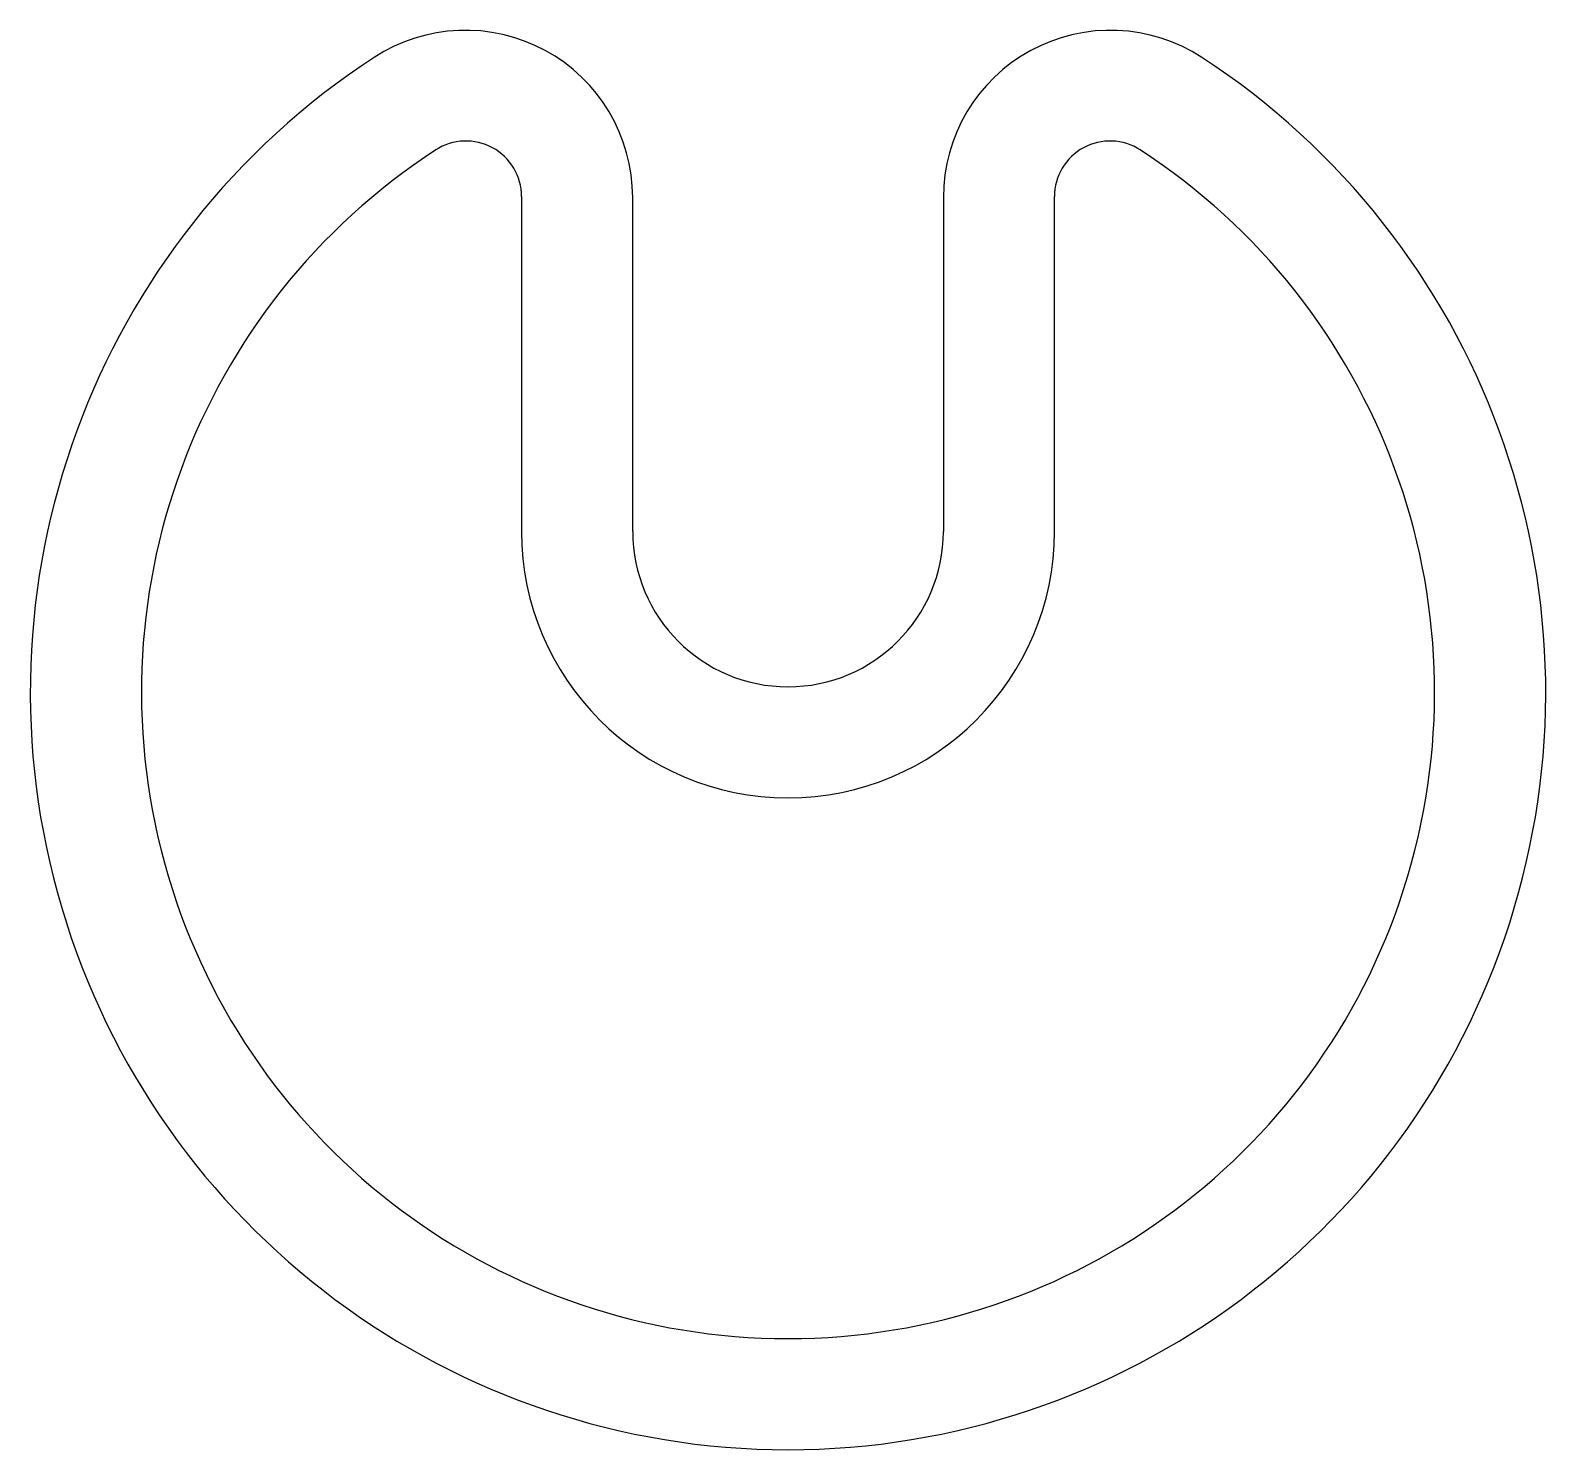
# Model space of a CAD drawing. Extents: x 1196.3 to 1226.3, y 1862.9 to 1891.
import ezdxf

# ---------------------------------------------------------------- set-up
doc = ezdxf.new("R2010")
doc.units = 0
doc.layers.get('0').update_dxf_attribs({"linetype": 'CONTINUOUS'})

msp = doc.modelspace()

# ---------------------------------------------------------------- linework, layer by layer
at = {"linetype": 'CONTINUOUS'}
for p, q in [((1206.014, 1887.679), (1206.014, 1881.048)), ((1208.214, 1881.048), (1208.214, 1887.661)), ((1214.364, 1887.661), (1214.364, 1881.048)), ((1216.564, 1881.048), (1216.564, 1887.679))]:
    msp.add_line(p, q, dxfattribs=at)
for centre, radius, start, end in [((1204.904, 1887.661), 3.31, 0, 123.1062), ((1217.674, 1887.661), 3.31, 56.8938, 180), ((1211.289, 1877.868), 15, 123.1062, 270), ((1211.289, 1877.868), 15, 270, 56.8938), ((1211.289, 1877.868), 12.8, 123.0159, 56.9841), ((1204.914, 1887.679), 1.1, 0, 123.0159), ((1217.664, 1887.679), 1.1, 56.9841, 180), ((1211.289, 1881.048), 5.275, 180, 0), ((1211.289, 1881.048), 3.075, 180, 270), ((1211.289, 1881.048), 3.075, 270, 0)]:
    msp.add_arc(centre, radius, start, end, dxfattribs=at)

doc.saveas('drawing.dxf')
